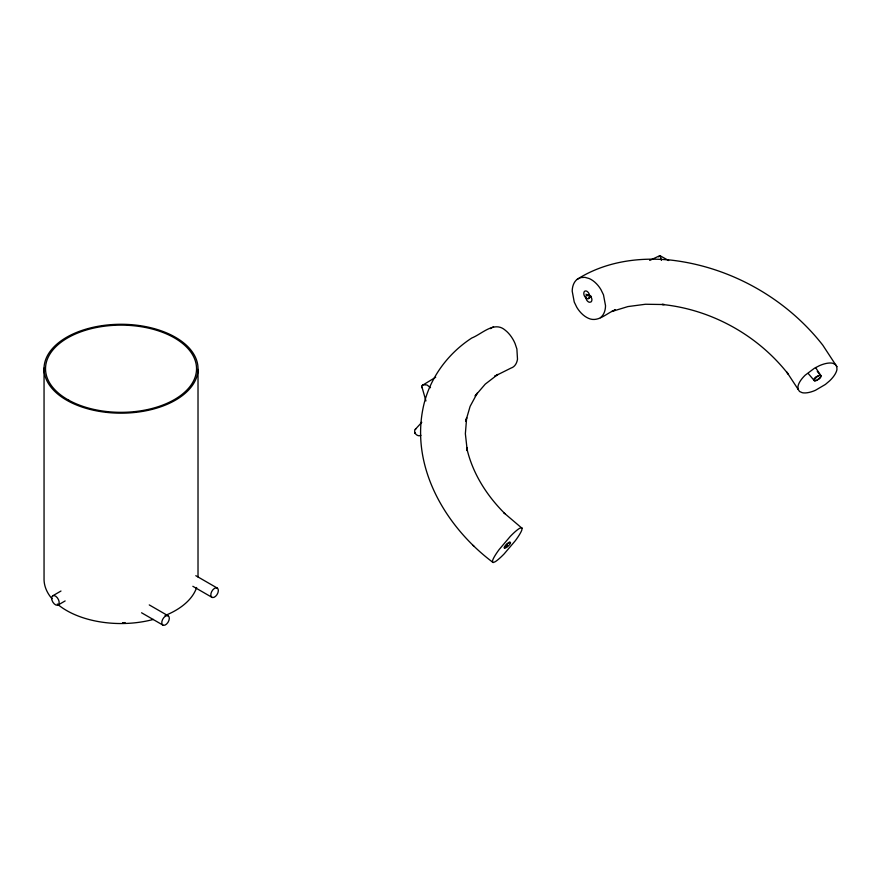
<?xml version="1.0" encoding="UTF-8"?>
<svg xmlns="http://www.w3.org/2000/svg" width="881" height="881" viewBox="0 0 881 881"><rect width="100%" height="100%" fill="white"/><g stroke="black" fill="none" stroke-linecap="round" stroke-linejoin="round"><path stroke-width="1.32" d="M508.954 542.443L507.522 543.522A4.141 1.2 -42.4 0 0 504.549 548.136L504.571 547.927M425.93 400.943L421.625 385.812L435.71 377.222M522.092 528.314L521.805 530.065A23.115 3.678 -49.6 0 1 515.374 540.648L504.196 553.852A22.069 3.513 -49.6 0 1 494.803 561.935L493.118 562.519L492.402 561.913L492.699 560.162A23.115 3.678 -49.6 0 1 499.12 549.579L510.308 536.375A22.069 3.513 -49.6 0 1 519.702 528.292L521.376 527.708L522.092 528.314L503.998 512.896L504.956 513.7C486.631 495.507 472.282 472.932 466.644 447.515L467.249 450.687L465.366 433.727L466.666 417.66L465.752 421.294L470.113 406.361L477.436 392.838M414.874 433.518L415.039 432.659M658.735 256.933L659.946 255.677L668.69 260.534M476.665 393.873L475.112 395.943L485.244 384.138L497.886 374.403L494.759 376.187L511.035 368.06A23.115 13.468 63.5 0 0 517.499 359.239L516.883 348.986L515.055 343.524A22.069 12.863 63.5 0 0 505.143 330.133C494.219 320.717 482.116 333.888 471.809 337.996C447.019 354.052 428.629 379.623 422.935 408.773C410.964 468.538 446.403 527.642 493.118 562.519M506.278 545.262L507.522 543.522M507.533 545.78L506.146 547.244M415.259 429.399L421.779 422.307M508.965 542.432L509.923 542.3A4.207 0.672 -49.6 0 1 509.725 542.762M817.161 379.986L815.586 380.801A4.141 1.277 -40.4 0 1 814.925 378.995A4.141 1.277 -40.4 0 1 819.495 375.383L820.541 375.284L821.026 376.319A4.207 1.839 -33.1 0 1 819.066 379.028L817.161 379.986A4.141 1.277 -40.4 0 0 820.541 375.284M52.75 595.787L60.987 591.03M58.08 605.016L65.139 600.941M508.326 542.96L509.075 542.553A4.141 1.2 -42.4 0 1 510.033 543.973A4.141 1.2 -42.4 0 1 505.661 547.872L504.549 548.136M577.341 279.2C603.485 262.648 635.124 257.384 665.64 259.686L667.952 259.774C728.279 265.798 785.5 297.404 822.799 345.176L836.829 366.595L836.95 369.502A23.115 10.109 -33.1 0 1 829.759 380.724L825.398 384.435L815.377 390.327A22.069 9.647 -33.1 0 1 802.206 392.695L799.541 391.483L786.887 372.167L788.176 374.062C757.77 335.132 711.143 309.363 661.983 304.452L664.296 304.54L645.531 304.253L627.922 306.577L611.921 311.467L615.29 309.892C606.701 312.931 598.32 322.798 588.486 318.327A22.069 14.459 62.4 0 1 576.813 307.337L574.247 302.051L572.198 291.126A23.115 15.153 62.4 0 1 577.341 279.2L580.854 277.559L584.918 277.339L589.235 278.55A22.069 14.459 62.4 0 1 600.908 289.552L603.485 294.827L605.533 305.762A23.115 15.153 62.4 0 1 600.39 317.678M649.715 260.435L659.517 255.798M422.649 384.766L426.999 384.975L430.512 387.717M819.396 375.273L815.861 376.914A4.207 1.839 -33.1 0 0 813.901 379.623L814.275 380.482L816.235 380.515M195.802 575.689L217.255 588.079A5.33 3.072 -60 0 1 215.57 596.327A5.33 3.072 -60 0 1 210.944 593.662A5.33 3.072 -60 0 1 217.255 588.079M192.851 586.294L211.925 597.307M149.263 604.917L168.216 615.852A5.33 3.072 -60 0 1 166.52 624.111A5.33 3.072 -60 0 1 161.906 621.446A5.33 3.072 -60 0 1 168.216 615.852M141.566 612.78L162.886 625.081M472.932 545.317L473.879 546.121M817.271 371.43L820.773 375.526L815.553 367.542M808.174 373.445L814.308 380.647M660.354 255.864L661.389 260.38M422.362 388.103L421.559 386.528M836.829 366.595L835.386 364.47L832.721 363.247A22.069 9.647 -33.1 0 0 819.55 365.615L814.44 368.236L805.157 375.218A23.115 10.109 -33.1 0 0 797.977 386.44L798.098 389.347M198.016 369.403A76.988 44.446 0 0 1 81.526 406.879A76.988 44.446 0 0 1 83.552 329.901A76.988 44.446 0 0 1 198.016 369.403L198.016 577.011M44.05 368.049L44.05 578.41A76.988 44.446 0 0 0 51.924 598.673M504.45 548.037A4.207 0.672 -49.6 0 1 506.146 545.372M490.552 328.635A23.115 13.468 63.5 0 1 493.558 326.906M591.426 296.379A4.141 2.665 18.1 0 1 590.435 296.434M588.354 295.961A4.141 2.665 18.1 0 1 586.03 294.155M588.001 298.703A4.141 2.588 64.7 0 1 583.784 293.175A4.141 2.588 64.7 0 1 588.365 292.558A4.141 2.588 64.7 0 1 588.001 298.703A148.79 103.165 29 0 1 590.127 297.349M125.19 622.614A75.513 43.598 0 0 1 122.58 622.669M196.639 587.484A76.988 44.446 0 0 1 165.066 615.544M153.404 619.42A76.988 44.446 0 0 1 57.287 604.014M420.942 435.324A4.141 3.315 42.6 0 1 415.59 433.87A4.141 3.315 42.6 0 1 415.909 428.816M587.539 294.617L586.878 294.86A4.207 2.753 62.4 0 0 585.887 297.899L586.57 299.881A4.02 2.632 62.4 0 0 589.433 302.26L590.854 302.018A4.207 2.753 62.4 0 0 591.845 298.978L591.162 296.996A4.02 2.632 62.4 0 0 588.299 294.617L587.539 294.617M51.638 598.232A5.33 3.072 60 0 0 57.298 605.258A5.33 3.072 60 0 0 57.298 597.725A5.33 3.072 60 0 0 51.638 598.232M68.74 400.183A75.513 43.598 0 0 0 194.36 379.149A75.513 43.598 0 0 0 100.005 326.862A75.513 43.598 0 0 0 68.74 400.183"/></g></svg>
